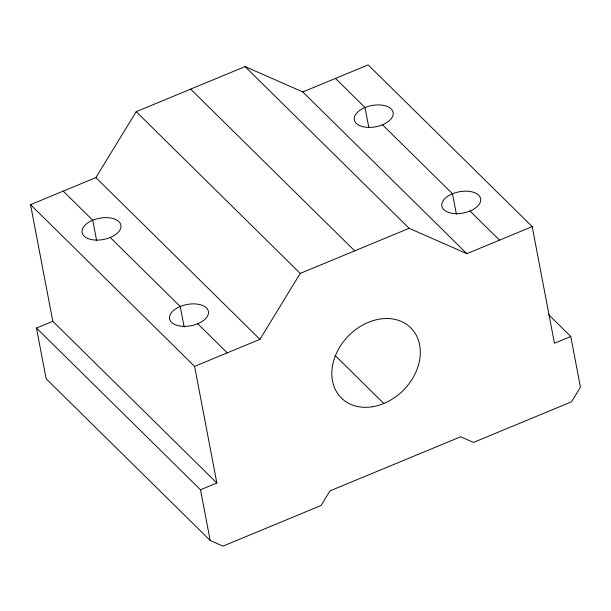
<?xml version="1.0" encoding="UTF-8"?>
<svg xmlns="http://www.w3.org/2000/svg" width="611" height="611" viewBox="0 0 611 611"><rect width="100%" height="100%" fill="white"/><g stroke="black" fill="none" stroke-linecap="round" stroke-linejoin="round"><path stroke-width="0.92" d="M52.798 321.287L30.55 204.654L95.889 177.602L136.192 111.676L245.087 66.591L302.804 91.94L466.85 253.664L532.196 226.612L554.444 343.245L570.773 336.478L580.45 387.183L571.491 401.839L473.487 442.417L460.656 436.781L329.978 490.885L321.019 505.534L223.015 546.112L210.184 540.475L46.138 378.751L36.461 328.046L52.798 321.287L216.852 483.011L200.515 489.77L36.461 328.046M30.55 204.654L194.604 366.379L259.942 339.326L300.238 273.4L409.141 228.315L466.85 253.664M302.804 91.94L368.143 64.888L532.196 226.612M335.47 78.414L365.004 107.528A19.743 10.807 -10.8 0 1 393.217 114.219A19.743 10.807 -10.8 0 1 363.033 126.714A19.743 10.807 -10.8 0 1 365.004 107.528L368.746 127.141M382.501 124.774L452.499 193.779A19.743 10.807 -10.8 0 1 480.712 200.469A19.743 10.807 -10.8 0 1 450.528 212.964A19.743 10.807 -10.8 0 1 452.499 193.779L456.417 214.331M469.996 211.032L499.523 240.138M548.403 314.428L570.773 336.478M245.087 66.591L409.141 228.315M190.64 89.137L354.693 250.861M136.192 111.676L300.238 273.4M334.996 355.373L383.807 403.489M95.889 177.602L259.942 339.326M63.223 191.128L92.75 220.243A19.743 10.807 -10.8 0 1 120.963 226.933A19.743 10.807 -10.8 0 1 90.787 239.428A19.743 10.807 -10.8 0 1 92.75 220.243L96.668 240.787M110.247 237.488L180.245 306.493A19.743 10.807 -10.8 0 1 208.458 313.183A19.743 10.807 -10.8 0 1 178.275 325.678A19.743 10.807 -10.8 0 1 180.245 306.493L184.163 327.045M197.743 323.746L227.269 352.853M194.604 366.379L216.852 483.011M200.515 489.77L210.184 540.475M372.267 406.773A49.354 38.63 -45.4 0 0 416.144 335.004A49.354 38.63 -45.4 0 0 339.792 346.995A49.354 38.63 -45.4 0 0 372.267 406.773"/></g></svg>
